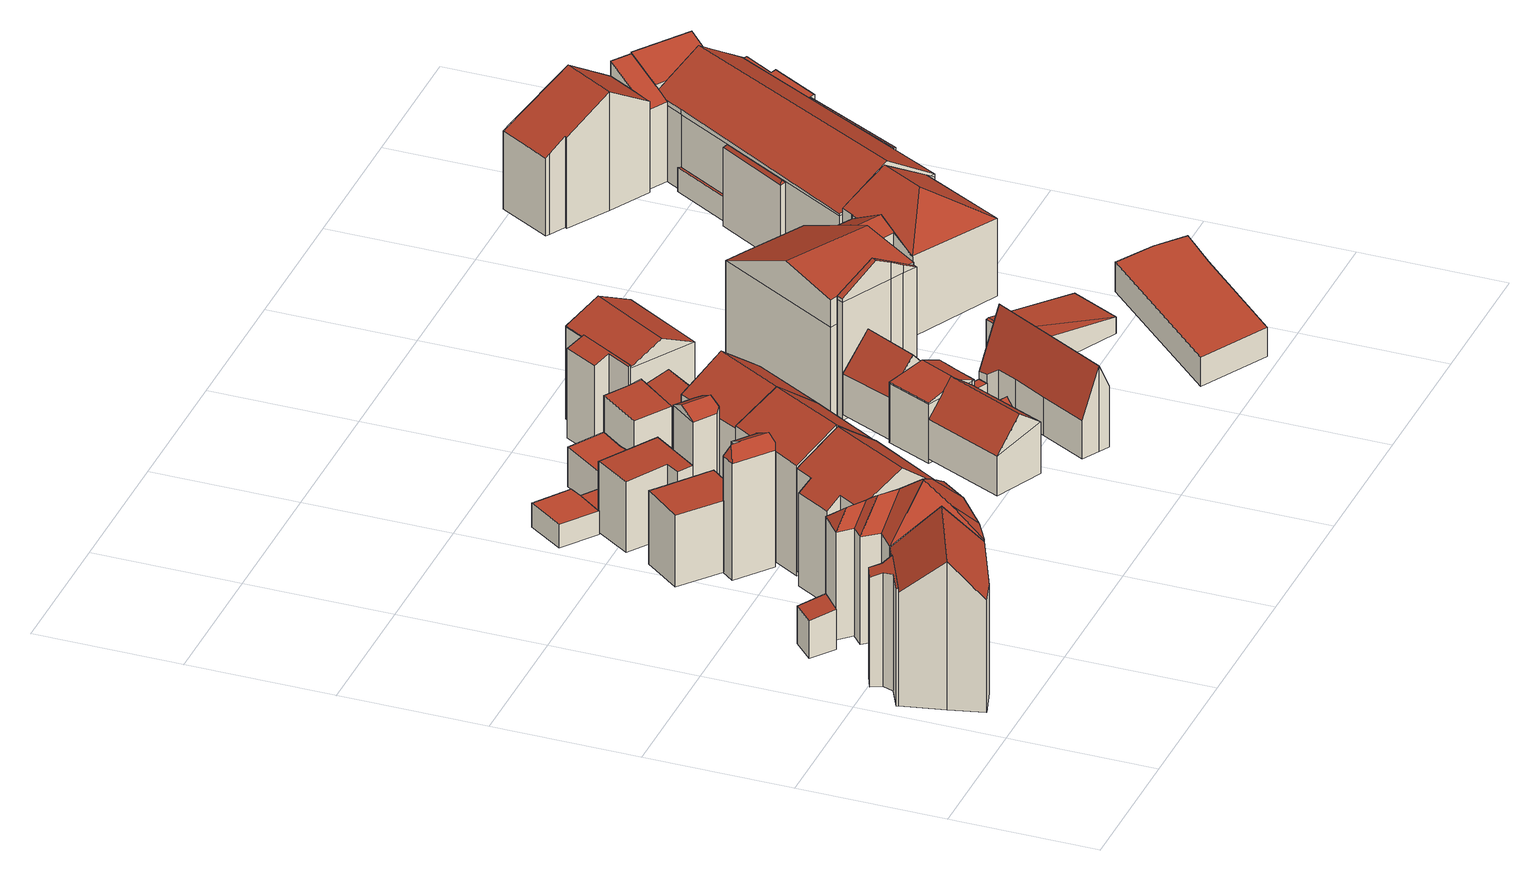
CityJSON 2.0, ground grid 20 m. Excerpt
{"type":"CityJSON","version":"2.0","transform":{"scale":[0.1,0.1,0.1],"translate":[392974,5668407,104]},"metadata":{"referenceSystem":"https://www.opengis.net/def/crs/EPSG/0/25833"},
"CityObjects":{
"building1":{"type":"Building","attributes":{"Gemeindeschluessel":14627140,"Geometrietyp2DReferenz":"3000","function":"31001_9998","roofType":"9999"},"children":["building1-1","building1-2"]},
"building1-1":{"type":"BuildingPart","attributes":{"Dachtyp_tdc":"tdcPolyFlatRoof","Dachneigung":18.89,"QualitaetDacherkennung":60,"Geometrietyp2DReferenz":"3000","roofType":"2100","measuredHeight":16.91},"parents":["building1"],"geometry":[{"type":"MultiSurface","lod":"2","boundaries":[[[0,1,2,3,4]],[[1,5,6,2]],[[5,7,8,6]],[[7,9,10,8]],[[9,11,12,10]],[[11,13,14,12]],[[13,15,16,17,14]],[[15,13,11,9,7,5,1,0]],[[3,2,6,8,10,12,14,17]],[[4,16,15,0]],[[4,3,17,16]]],"semantics":{"surfaces":[{"type":"WallSurface"},{"type":"RoofSurface"},{"type":"GroundSurface"},{"type":"ClosureSurface"}],"values":[0,0,0,0,0,0,0,1,2,0,3]}}]},
"building1-2":{"type":"BuildingPart","attributes":{"Dachtyp_tdc":"tdcGableRoof","Dachneigung":47.22,"QualitaetDacherkennung":64,"Geometrietyp2DReferenz":"3000","roofType":"3100","measuredHeight":21.3},"parents":["building1"],"geometry":[{"type":"MultiSurface","lod":"2","boundaries":[[[18,19,20,21]],[[19,22,23,20]],[[22,24,25,23]],[[24,26,27,25]],[[26,28,29,27]],[[28,4,3,29]],[[16,18,21,17]],[[28,26,24,22,19]],[[19,18,16,4,28]],[[21,20,23,25,27,29,3,17]],[[16,17,3,4]]],"semantics":{"surfaces":[{"type":"WallSurface"},{"type":"RoofSurface"},{"type":"GroundSurface"},{"type":"ClosureSurface"}],"values":[0,0,0,0,0,0,0,1,1,2,3]}}]},
"building2":{"type":"Building","attributes":{"Dachtyp_tdc":"tdcPolyFlatRoof","Gemeindeschluessel":14627140,"Dachneigung":5.29,"QualitaetDacherkennung":65,"Geometrietyp2DReferenz":"3000","function":"31001_9998","roofType":"2100","measuredHeight":5.75},"geometry":[{"type":"MultiSurface","lod":"2","boundaries":[[[30,31,32,33]],[[31,34,35,32]],[[34,36,37,35]],[[36,30,33,37]],[[36,34,31,30]],[[33,32,35,37]]],"semantics":{"surfaces":[{"type":"WallSurface"},{"type":"RoofSurface"},{"type":"GroundSurface"}],"values":[0,0,0,0,1,2]}}]},
"building3":{"type":"Building","attributes":{"Dachtyp_tdc":"tdcFreeFormRoof","Gemeindeschluessel":14627140,"Dachneigung":42.2,"QualitaetDacherkennung":13,"Geometrietyp2DReferenz":"3000","function":"31001_9998","roofType":"5000","measuredHeight":20.98},"geometry":[{"type":"MultiSurface","lod":"2","boundaries":[[[18,38,39,40]],[[38,41,42,39]],[[41,43,44,42]],[[43,45,46,44]],[[45,47,48,46]],[[47,49,50,48]],[[49,51,52,50]],[[51,53,54,52]],[[53,55,56,54]],[[55,57,58,56]],[[57,18,40,58]],[[59,57,55]],[[60,61,62,59,55,53]],[[60,53,51]],[[63,64,65,61,60,51,49]],[[66,67,63,49,47]],[[66,47,45]],[[67,66,45,43]],[[64,63,67,43,41]],[[65,64,41,38]],[[62,61,65,38,18]],[[59,62,18,57]],[[40,39,42,44,46,48,50,52,54,56,58]]],"semantics":{"surfaces":[{"type":"WallSurface"},{"type":"RoofSurface"},{"type":"GroundSurface"}],"values":[0,0,0,0,0,0,0,0,0,0,0,1,1,1,1,1,1,1,1,1,1,1,2]}}]},
"building4":{"type":"Building","attributes":{"Dachtyp_tdc":"tdcFreeFormRoof","Gemeindeschluessel":14627140,"Dachneigung":36.66,"QualitaetDacherkennung":61,"Geometrietyp2DReferenz":"3000","function":"31001_9998","roofType":"5000","measuredHeight":19.16},"geometry":[{"type":"MultiSurface","lod":"2","boundaries":[[[68,69,70,71]],[[69,72,73,70]],[[72,74,75,73]],[[74,76,77,75]],[[76,78,79,77]],[[78,80,81,79]],[[80,82,83,81]],[[82,84,85,83]],[[84,68,71,85]],[[86,76,74,72,69,68,84,87]],[[82,80,78,86,87]],[[84,82,87]],[[78,76,86]],[[71,70,73,75,77,79,81,83,85]]],"semantics":{"surfaces":[{"type":"WallSurface"},{"type":"RoofSurface"},{"type":"GroundSurface"}],"values":[0,0,0,0,0,0,0,0,0,1,1,0,0,2]}}]},
"building5":{"type":"Building","attributes":{"Gemeindeschluessel":14627140,"Geometrietyp2DReferenz":"3000","function":"31001_9998","roofType":"9999"},"children":["building5-1","building5-2","building5-3"]},
"building5-1":{"type":"BuildingPart","attributes":{"Dachtyp_tdc":"tdcPolyFlatRoof","Dachneigung":2.79,"QualitaetDacherkennung":60,"Geometrietyp2DReferenz":"3000","roofType":"2100","measuredHeight":10.55},"parents":["building5"],"geometry":[{"type":"MultiSurface","lod":"2","boundaries":[[[88,89,90,91]],[[89,92,93,90]],[[92,94,95,93]],[[96,97,98,99]],[[97,88,91,98]],[[97,96,100,94,92,89,88]],[[91,90,93,95,101,99,98]],[[100,101,95,94]],[[99,101,100,96]]],"semantics":{"surfaces":[{"type":"WallSurface"},{"type":"RoofSurface"},{"type":"GroundSurface"},{"type":"ClosureSurface"}],"values":[0,0,0,0,0,1,2,3,3]}}]},
"building5-2":{"type":"BuildingPart","attributes":{"Dachtyp_tdc":"tdcFreeFormRoof","Dachneigung":29.05,"QualitaetDacherkennung":40,"Geometrietyp2DReferenz":"3000","roofType":"5000","measuredHeight":18.01},"parents":["building5"],"geometry":[{"type":"MultiSurface","lod":"2","boundaries":[[[102,103,96,99,104]],[[105,106,107,95,94]],[[106,108,109,110,107]],[[111,112,113,114,115]],[[112,102,104,113]],[[102,116,103]],[[117,118,119,120,116,102,112]],[[108,106,105,119,118]],[[121,120,119,105]],[[103,116,120,121]],[[108,118,117,111]],[[111,117,112]],[[104,99,101,95,107,110,114,113]],[[100,96,103,121]],[[100,101,99,96]],[[94,100,121,105]],[[94,95,101,100]],[[115,109,108,111]],[[115,114,110,109]]],"semantics":{"surfaces":[{"type":"WallSurface"},{"type":"RoofSurface"},{"type":"GroundSurface"},{"type":"ClosureSurface"}],"values":[0,0,0,0,0,1,1,1,0,0,0,0,2,0,3,0,3,0,3]}}]},
"building5-3":{"type":"BuildingPart","attributes":{"Dachtyp_tdc":"tdcGableRoof","Dachneigung":34.21,"QualitaetDacherkennung":57,"Geometrietyp2DReferenz":"3000","roofType":"3100","measuredHeight":19.75},"parents":["building5"],"geometry":[{"type":"MultiSurface","lod":"2","boundaries":[[[109,122,107,110]],[[122,123,124,107]],[[123,125,126,124]],[[125,127,128,126]],[[127,129,130,128]],[[129,131,132,130]],[[131,133,134,132]],[[133,135,136,134]],[[135,115,114,136]],[[131,129,127,125]],[[125,123,122,109,115,135,133,131]],[[114,110,107,124,126,128,130,132,134,136]],[[110,114,115,109]]],"semantics":{"surfaces":[{"type":"WallSurface"},{"type":"RoofSurface"},{"type":"GroundSurface"},{"type":"ClosureSurface"}],"values":[0,0,0,0,0,0,0,0,0,1,1,2,3]}}]},
"building6":{"type":"Building","attributes":{"Dachtyp_tdc":"tdcPolyFlatRoof","Gemeindeschluessel":14627140,"Dachneigung":0,"QualitaetDacherkennung":82,"Geometrietyp2DReferenz":"3000","function":"31001_9998","roofType":"1000","measuredHeight":3.37},"geometry":[{"type":"MultiSurface","lod":"2","boundaries":[[[137,138,139,140]],[[138,141,142,139]],[[141,143,144,142]],[[143,145,146,144]],[[145,147,148,146]],[[147,137,140,148]],[[147,145,143,141,138,137]],[[140,139,142,144,146,148]]],"semantics":{"surfaces":[{"type":"WallSurface"},{"type":"RoofSurface"},{"type":"GroundSurface"}],"values":[0,0,0,0,0,0,1,2]}}]},
"building7":{"type":"Building","attributes":{"Dachtyp_tdc":"tdcPolyFlatRoof","Gemeindeschluessel":14627140,"Dachneigung":0,"QualitaetDacherkennung":65,"Geometrietyp2DReferenz":"3000","function":"31001_9998","roofType":"1000","measuredHeight":3.13},"geometry":[{"type":"MultiSurface","lod":"2","boundaries":[[[147,145,149,150]],[[145,151,152,149]],[[151,153,154,152]],[[153,155,156,154]],[[155,147,150,156]],[[155,153,151,145,147]],[[150,149,152,154,156]]],"semantics":{"surfaces":[{"type":"WallSurface"},{"type":"RoofSurface"},{"type":"GroundSurface"}],"values":[0,0,0,0,0,1,2]}}]},
"building8":{"type":"Building","attributes":{"Gemeindeschluessel":14627140,"Geometrietyp2DReferenz":"3000","function":"31001_9998","roofType":"9999"},"children":["building8-1","building8-2","building8-3"]},
"building8-1":{"type":"BuildingPart","attributes":{"Dachtyp_tdc":"tdcFreeFormRoof","Dachneigung":28.05,"QualitaetDacherkennung":51,"Geometrietyp2DReferenz":"3000","roofType":"5000","measuredHeight":18.1},"parents":["building8"],"geometry":[{"type":"MultiSurface","lod":"2","boundaries":[[[157,158,159]],[[160,161,162]],[[163,164,165,166,167,168]],[[160,169,164,163,170]],[[169,158,171,165,164]],[[157,172,167,166,173]],[[172,161,174,168,167]],[[159,158,169,160,162]],[[172,157,159,162,161]],[[157,173,171,158]],[[173,166,165,171]],[[170,174,161,160]],[[170,163,168,174]]],"semantics":{"surfaces":[{"type":"WallSurface"},{"type":"GroundSurface"},{"type":"RoofSurface"},{"type":"ClosureSurface"}],"values":[0,0,1,0,0,0,0,2,2,0,3,0,3]}}]},
"building8-2":{"type":"BuildingPart","attributes":{"Dachtyp_tdc":"tdcGableRoof","Dachneigung":36.75,"QualitaetDacherkennung":58,"Geometrietyp2DReferenz":"3000","roofType":"3100","measuredHeight":19.86},"parents":["building8"],"geometry":[{"type":"MultiSurface","lod":"2","boundaries":[[[175,176,124,128]],[[176,173,166,124]],[[171,177,178,165]],[[177,179,180,178]],[[179,181,182,180]],[[181,183,184,182]],[[183,185,186,184]],[[185,175,128,186]],[[185,187,188,125,127]],[[173,176,125,188,189,179,177,171]],[[179,189,181]],[[181,189,188,187,183]],[[175,127,125,176]],[[185,127,175]],[[183,187,185]],[[128,124,166,165,178,180,182,184,186]],[[165,166,173,171]]],"semantics":{"surfaces":[{"type":"WallSurface"},{"type":"RoofSurface"},{"type":"GroundSurface"},{"type":"ClosureSurface"}],"values":[0,0,0,0,0,0,0,0,1,1,0,0,0,0,0,2,3]}}]},
"building8-3":{"type":"BuildingPart","attributes":{"Dachtyp_tdc":"tdcPolyFlatRoof","Dachneigung":2.92,"QualitaetDacherkennung":51,"Geometrietyp2DReferenz":"3000","roofType":"2100","measuredHeight":10.65},"parents":["building8"],"geometry":[{"type":"MultiSurface","lod":"2","boundaries":[[[190,170,163,156]],[[174,191,192,168]],[[191,193,194,192]],[[193,195,196,194]],[[195,197,198,196]],[[197,199,150,198]],[[199,190,156,150]],[[199,197,195,193,191,174,170,190]],[[156,163,168,192,194,196,198,150]],[[174,168,163,170]]],"semantics":{"surfaces":[{"type":"WallSurface"},{"type":"RoofSurface"},{"type":"GroundSurface"},{"type":"ClosureSurface"}],"values":[0,0,0,0,0,0,0,1,2,3]}}]},
"building9":{"type":"Building","attributes":{"Dachtyp_tdc":"tdcPolyFlatRoof","Gemeindeschluessel":14627140,"Dachneigung":4.18,"QualitaetDacherkennung":36,"Geometrietyp2DReferenz":"3000","function":"31001_9998","roofType":"2100","measuredHeight":2.75},"geometry":[{"type":"MultiSurface","lod":"2","boundaries":[[[200,201,202,203]],[[201,204,205,202]],[[204,206,207,205]],[[206,208,209,207]],[[208,210,211,209]],[[210,212,213,211]],[[212,200,203,213]],[[212,210,208,206,204,201,200]],[[203,202,205,207,209,211,213]]],"semantics":{"surfaces":[{"type":"WallSurface"},{"type":"RoofSurface"},{"type":"GroundSurface"}],"values":[0,0,0,0,0,0,0,1,2]}}]},
"building10":{"type":"Building","attributes":{"Gemeindeschluessel":14627140,"Dachtyp_tdc":"tdcPolyFlatRoof","Dachneigung":0,"QualitaetDacherkennung":35,"Geometrietyp2DReferenz":"3000","function":"31001_9998","roofType":"1000","measuredHeight":5.71},"geometry":[{"type":"MultiSurface","lod":"2","boundaries":[[[214,215,216,217]],[[215,218,219,216]],[[218,220,221,219]],[[220,222,223,221]],[[222,224,225,223]],[[224,214,217,225]],[[224,222,220,218,215,214]],[[217,216,219,221,223,225]]],"semantics":{"surfaces":[{"type":"WallSurface"},{"type":"RoofSurface"},{"type":"GroundSurface"}],"values":[0,0,0,0,0,0,1,2]}}]},
"building11":{"type":"Building","attributes":{"Gemeindeschluessel":14627140,"Geometrietyp2DReferenz":"3000","function":"31001_9998","roofType":"9999"},"children":["building11-1","building11-2"]},
"building11-1":{"type":"BuildingPart","attributes":{"Dachtyp_tdc":"tdcGableRoof","Dachneigung":47.5,"QualitaetDacherkennung":34,"Geometrietyp2DReferenz":"3000","roofType":"3100","measuredHeight":10.73},"parents":["building11"],"geometry":[{"type":"MultiSurface","lod":"2","boundaries":[[[226,227,228,229]],[[227,230,184,228]],[[230,231,182,184]],[[231,232,233,182]],[[234,235,236,237,238]],[[227,237,236,239]],[[230,239,236,235,231]],[[227,239,230]],[[226,238,237,227]],[[231,235,234,232]],[[233,229,228,184,182]],[[229,233,232,226]],[[232,234,238,226]]],"semantics":{"surfaces":[{"type":"WallSurface"},{"type":"RoofSurface"},{"type":"GroundSurface"},{"type":"ClosureSurface"}],"values":[0,0,0,0,1,1,0,0,0,0,2,3,3]}}]},
"building11-2":{"type":"BuildingPart","attributes":{"Dachtyp_tdc":"tdcPolyFlatRoof","Dachneigung":4.6,"QualitaetDacherkennung":69,"Geometrietyp2DReferenz":"3000","roofType":"2100","measuredHeight":10.92},"parents":["building11"],"geometry":[{"type":"MultiSurface","lod":"2","boundaries":[[[240,241,242,243]],[[241,244,238,226,229,242]],[[245,246,247,233,232,234]],[[246,240,243,247]],[[246,245,244,241,240]],[[243,242,229,233,247]],[[245,234,238,244]],[[232,233,229,226]],[[232,226,238,234]]],"semantics":{"surfaces":[{"type":"WallSurface"},{"type":"RoofSurface"},{"type":"GroundSurface"},{"type":"ClosureSurface"}],"values":[0,0,0,0,1,2,0,3,3]}}]},
"building12":{"type":"Building","attributes":{"Dachtyp_tdc":"tdcFreeFormRoof","Gemeindeschluessel":14627140,"Dachneigung":48.19,"QualitaetDacherkennung":58,"Geometrietyp2DReferenz":"3000","function":"31001_9998","roofType":"5000","measuredHeight":10.19},"geometry":[{"type":"MultiSurface","lod":"2","boundaries":[[[248,249,250,251]],[[249,252,253,250]],[[252,254,255,253]],[[254,256,257,255]],[[256,248,251,257]],[[258,259,254,252]],[[248,256,259,258,249]],[[256,254,259]],[[252,249,258]],[[251,250,253,255,257]]],"semantics":{"surfaces":[{"type":"WallSurface"},{"type":"RoofSurface"},{"type":"GroundSurface"}],"values":[0,0,0,0,0,1,1,0,0,2]}}]},
"building13":{"type":"Building","attributes":{"Gemeindeschluessel":14627140,"Geometrietyp2DReferenz":"3000","function":"31001_9998","roofType":"9999"},"children":["building13-1","building13-2"]},
"building13-1":{"type":"BuildingPart","attributes":{"Dachtyp_tdc":"tdcPolyFlatRoof","Dachneigung":18.9,"QualitaetDacherkennung":33,"Geometrietyp2DReferenz":"3000","roofType":"2100","measuredHeight":13.79},"parents":["building13"],"geometry":[{"type":"MultiSurface","lod":"2","boundaries":[[[260,261,262,263,264,265]],[[261,266,267,262]],[[266,268,269,267]],[[268,270,271,269]],[[270,272,273,274,275,271]],[[272,270,268,266,261,260]],[[263,262,267,269,271,275]],[[265,273,272,260]],[[264,263,275,274]],[[264,274,273,265]]],"semantics":{"surfaces":[{"type":"WallSurface"},{"type":"RoofSurface"},{"type":"GroundSurface"},{"type":"ClosureSurface"}],"values":[0,0,0,0,0,1,2,0,3,3]}}]},
"building13-2":{"type":"BuildingPart","attributes":{"Dachtyp_tdc":"tdcGableRoof","Dachneigung":25.99,"QualitaetDacherkennung":76,"Geometrietyp2DReferenz":"3000","roofType":"3100","measuredHeight":15.78},"parents":["building13"],"geometry":[{"type":"MultiSurface","lod":"2","boundaries":[[[276,264,263,277]],[[274,278,279,275]],[[278,280,281,279]],[[280,276,277,281]],[[280,282,283,276]],[[273,265,283,282,284]],[[278,284,282,280]],[[274,273,284,278]],[[276,283,265,264]],[[277,263,275,279,281]],[[275,263,264,274]],[[264,265,273,274]]],"semantics":{"surfaces":[{"type":"WallSurface"},{"type":"RoofSurface"},{"type":"GroundSurface"},{"type":"ClosureSurface"}],"values":[0,0,0,0,1,1,0,0,0,2,3,3]}}]},
"building14":{"type":"Building","attributes":{"Gemeindeschluessel":14627140,"Geometrietyp2DReferenz":"3000","function":"31001_9998","roofType":"9999"},"children":["building14-1","building14-2","building14-3"]},
"building14-1":{"type":"BuildingPart","attributes":{"Dachtyp_tdc":"tdcFreeFormRoof","Dachneigung":45.55,"QualitaetDacherkennung":8,"Geometrietyp2DReferenz":"3000","roofType":"5000","measuredHeight":2.55},"parents":["building14"],"geometry":[{"type":"MultiSurface","lod":"2","boundaries":[[[285,286,287,288]],[[286,289,290,287]],[[289,291,292,290]],[[291,293,294,292]],[[293,295,296,294]],[[297,285,288,298]],[[299,300,301,302,303,286,304]],[[285,297,299,304]],[[289,303,302,291]],[[286,303,289]],[[291,302,301,293]],[[293,301,300,295]],[[285,304,286]],[[288,287,290,292,294,296,298]],[[298,296,295,297]],[[295,300,299,297]]],"semantics":{"surfaces":[{"type":"WallSurface"},{"type":"RoofSurface"},{"type":"GroundSurface"},{"type":"ClosureSurface"}],"values":[0,0,0,0,0,0,1,1,0,0,0,0,0,2,3,3]}}]},
"building14-2":{"type":"BuildingPart","attributes":{"Dachtyp_tdc":"tdcPolyFlatRoof","Dachneigung":0,"QualitaetDacherkennung":10,"Geometrietyp2DReferenz":"3000","roofType":"1000","measuredHeight":3.11},"parents":["building14"],"geometry":[{"type":"MultiSurface","lod":"2","boundaries":[[[305,306,307,308]],[[309,310,311,312]],[[310,313,314,311]],[[313,305,308,314]],[[313,310,309,306,305]],[[308,307,312,311,314]],[[312,307,306,309]]],"semantics":{"surfaces":[{"type":"WallSurface"},{"type":"RoofSurface"},{"type":"GroundSurface"},{"type":"ClosureSurface"}],"values":[0,0,0,0,1,2,3]}}]},
"building14-3":{"type":"BuildingPart","attributes":{"Dachtyp_tdc":"tdcGableRoof","Dachneigung":11.19,"QualitaetDacherkennung":27,"Geometrietyp2DReferenz":"3000","roofType":"3100","measuredHeight":9.7},"parents":["building14"],"geometry":[{"type":"MultiSurface","lod":"2","boundaries":[[[315,316,317,318]],[[316,319,309,312,317]],[[320,321,297,298,307,306]],[[322,323,324,296,295,300]],[[323,325,326,324]],[[325,315,318,326]],[[327,328,329,330]],[[331,320,319,332,329,328,333,334]],[[321,331,334,322]],[[322,334,333,323]],[[323,333,328,327,325]],[[316,332,319]],[[315,330,329,332,316]],[[320,331,321]],[[325,327,330,315]],[[318,317,312,307,298,296,324,326]],[[306,309,319,320]],[[306,307,312,309]],[[300,299,297,321,322]],[[295,296,298,297]],[[295,297,299,300]]],"semantics":{"surfaces":[{"type":"WallSurface"},{"type":"RoofSurface"},{"type":"GroundSurface"},{"type":"ClosureSurface"}],"values":[0,0,0,0,0,0,1,1,0,0,0,0,0,0,0,2,0,3,0,3,3]}}]},
"building15":{"type":"Building","attributes":{"Dachtyp_tdc":"tdcFreeFormRoof","Gemeindeschluessel":14627140,"Dachneigung":49.34,"QualitaetDacherkennung":58,"Geometrietyp2DReferenz":"3000","function":"31001_9998","roofType":"5000","measuredHeight":10.57},"geometry":[{"type":"MultiSurface","lod":"2","boundaries":[[[335,336,337,338]],[[336,339,340,337]],[[339,341,342,340]],[[341,343,344,342]],[[343,335,338,344]],[[335,343,345,346,336]],[[346,345,341,339]],[[339,336,346]],[[343,341,345]],[[338,337,340,342,344]]],"semantics":{"surfaces":[{"type":"WallSurface"},{"type":"RoofSurface"},{"type":"GroundSurface"}],"values":[0,0,0,0,0,1,1,0,0,2]}}]},
"building16":{"type":"Building","attributes":{"Dachtyp_tdc":"tdcGableRoof","Gemeindeschluessel":14627140,"Dachneigung":68.23,"QualitaetDacherkennung":11,"Geometrietyp2DReferenz":"3000","function":"31001_9998","roofType":"3100","measuredHeight":12.28},"geometry":[{"type":"MultiSurface","lod":"2","boundaries":[[[347,348,349,350]],[[348,351,352,349]],[[351,353,354,352]],[[353,355,356,354]],[[355,357,358,356]],[[357,359,360,358]],[[359,361,362,360]],[[361,363,364,362]],[[363,365,366,364]],[[365,367,368,366]],[[367,369,370,368]],[[369,371,372,370]],[[371,347,350,372]],[[367,365,363,361,359,357,355,353]],[[353,351,348,347,371,369,367]],[[350,349,352,354,356,358,360,362,364,366,368,370,372]]],"semantics":{"surfaces":[{"type":"WallSurface"},{"type":"RoofSurface"},{"type":"GroundSurface"}],"values":[0,0,0,0,0,0,0,0,0,0,0,0,0,1,1,2]}}]},
"building17":{"type":"Building","attributes":{"Dachtyp_tdc":"tdcHipAndGableRoof","Gemeindeschluessel":14627140,"Dachneigung":10.23,"QualitaetDacherkennung":16,"Geometrietyp2DReferenz":"3000","function":"31001_9998","roofType":"5000","measuredHeight":4.94},"geometry":[{"type":"MultiSurface","lod":"2","boundaries":[[[373,374,375,376]],[[374,377,378,375]],[[377,379,380,378]],[[379,373,376,380]],[[377,374,381]],[[373,379,382]],[[374,373,382,381]],[[379,377,381,382]],[[376,375,378,380]]],"semantics":{"surfaces":[{"type":"WallSurface"},{"type":"RoofSurface"},{"type":"GroundSurface"}],"values":[0,0,0,0,1,0,1,1,2]}}]},
"building18":{"type":"Building","attributes":{"name":"Neuapostolische Kirche","Dachtyp_tdc":"tdcPolyFlatRoof","Gemeindeschluessel":14627140,"Dachneigung":0,"QualitaetDacherkennung":100,"Geometrietyp2DReferenz":"3000","function":"31001_3041","roofType":"1000","measuredHeight":4.25},"geometry":[{"type":"MultiSurface","lod":"2","boundaries":[[[383,384,385,386]],[[384,387,388,385]],[[387,389,390,388]],[[389,391,392,390]],[[391,393,394,392]],[[393,383,386,394]],[[393,391,389,387,384,383]],[[386,385,388,390,392,394]]],"semantics":{"surfaces":[{"type":"WallSurface"},{"type":"RoofSurface"},{"type":"GroundSurface"}],"values":[0,0,0,0,0,0,1,2]}}]},
"building19":{"type":"Building","attributes":{"name":"Amtsgericht","Gemeindeschluessel":14627140,"Geometrietyp2DReferenz":"3000","function":"31001_3015","roofType":"9999"},"children":["building19-1","building19-2","building19-3","building19-4","building19-5","building19-6","building19-7","building19-8","building19-9","building19-10","building19-11","building19-12"]},
"building19-1":{"type":"BuildingPart","attributes":{"Dachtyp_tdc":"tdcGableRoof","Dachneigung":31.25,"QualitaetDacherkennung":54,"Geometrietyp2DReferenz":"3000","roofType":"3100","measuredHeight":14.74},"parents":["building19"],"geometry":[{"type":"MultiSurface","lod":"2","boundaries":[[[395,396,397,398]],[[399,400,401,402]],[[400,403,404,401]],[[395,398,405]],[[406,407,403,400,399,408,409]],[[409,410,396,395,411,412,406]],[[397,413,402,401,404,414,415,398]],[[416,410,409]],[[413,397,396,410,416]],[[408,416,409]],[[413,416,408,399,402]],[[414,404,403,407,417]],[[417,407,406]],[[414,417,412,411,418,415]],[[412,417,406]],[[405,418,411,395]],[[398,415,418,405]]],"semantics":{"surfaces":[{"type":"WallSurface"},{"type":"RoofSurface"},{"type":"GroundSurface"},{"type":"ClosureSurface"}],"values":[0,0,0,0,1,1,2,0,3,0,3,3,3,3,3,0,3]}}]},
"building19-2":{"type":"BuildingPart","attributes":{"Dachtyp_tdc":"tdcGableRoof","Dachneigung":30.01,"QualitaetDacherkennung":42,"Geometrietyp2DReferenz":"3000","roofType":"3100","measuredHeight":20.73},"parents":["building19"],"geometry":[{"type":"MultiSurface","lod":"2","boundaries":[[[419,420,421,422,423]],[[420,424,425,421]],[[424,426,427,425]],[[426,428,429,427]],[[428,430,431,432,429]],[[433,434,435,436]],[[419,437,435,434,438,439,420]],[[424,439,438,426]],[[420,439,424]],[[426,438,434,433,428]],[[428,433,436,440,430]],[[432,422,421,425,427,429]],[[423,422,432,431]],[[423,431,430,419]],[[440,436,435,437]],[[430,440,437,419]]],"semantics":{"surfaces":[{"type":"WallSurface"},{"type":"RoofSurface"},{"type":"GroundSurface"},{"type":"ClosureSurface"}],"values":[0,0,0,0,0,1,1,0,0,0,0,2,3,3,0,3]}}]},
"building19-3":{"type":"BuildingPart","attributes":{"Dachtyp_tdc":"tdcHipAndGableRoof","Dachneigung":28.55,"QualitaetDacherkennung":69,"Geometrietyp2DReferenz":"3000","roofType":"5000","measuredHeight":15.54},"parents":["building19"],"geometry":[{"type":"MultiSurface","lod":"2","boundaries":[[[441,442,443,444]],[[442,445,446,443]],[[445,447,399,402,446]],[[448,449,450,397,396]],[[449,451,452,453,454,450]],[[447,445,455]],[[445,442,441,456,457,455]],[[457,458,451,449,448,410,416,408,447,455]],[[454,459,444,443,446,402,413,397,450]],[[458,452,451]],[[459,454,453,460]],[[460,453,452,458,457]],[[459,460,456,441,444]],[[456,460,457]],[[408,399,447]],[[396,410,448]],[[397,413,416,410,396]],[[413,402,399,408,416]]],"semantics":{"surfaces":[{"type":"WallSurface"},{"type":"RoofSurface"},{"type":"GroundSurface"},{"type":"ClosureSurface"}],"values":[0,0,0,0,0,1,1,1,2,0,3,3,3,3,0,0,3,3]}}]},
"building19-4":{"type":"BuildingPart","attributes":{"Dachtyp_tdc":"tdcGableRoof","Dachneigung":31.2,"QualitaetDacherkennung":48,"Geometrietyp2DReferenz":"3000","roofType":"3100","measuredHeight":17.16},"parents":["building19"],"geometry":[{"type":"MultiSurface","lod":"2","boundaries":[[[461,462,463,464]],[[462,465,466,463]],[[465,467,468,466]],[[467,469,470,468]],[[469,471,472,470]],[[471,473,474,472]],[[473,475,476,474]],[[475,477,478,476]],[[477,479,480,478]],[[481,461,464,482,483]],[[477,475,473,471,469,467,465,462]],[[462,461,481,484,479,477]],[[464,463,466,468,470,472,474,476,478,480,482]],[[481,483,484]],[[483,482,480,479,484]]],"semantics":{"surfaces":[{"type":"WallSurface"},{"type":"RoofSurface"},{"type":"GroundSurface"},{"type":"ClosureSurface"}],"values":[0,0,0,0,0,0,0,0,0,0,1,1,2,0,3]}}]},
"building19-5":{"type":"BuildingPart","attributes":{"Dachtyp_tdc":"tdcPolyFlatRoof","Dachneigung":28.98,"QualitaetDacherkennung":39,"Geometrietyp2DReferenz":"3000","roofType":"2100","measuredHeight":15.36},"parents":["building19"],"geometry":[{"type":"MultiSurface","lod":"2","boundaries":[[[485,486,487,488,489]],[[486,490,491,492,487]],[[493,494,490,486,485]],[[488,487,492,495]],[[496,494,493,497]],[[498,495,492,491]],[[498,491,490,494,496]],[[489,497,493,485]],[[488,495,498,496,497,489]]],"semantics":{"surfaces":[{"type":"WallSurface"},{"type":"RoofSurface"},{"type":"GroundSurface"},{"type":"ClosureSurface"}],"values":[0,0,1,2,0,3,3,0,3]}}]},
"building19-6":{"type":"BuildingPart","attributes":{"Dachtyp_tdc":"tdcFreeFormRoof","Dachneigung":52.15,"QualitaetDacherkennung":27,"Geometrietyp2DReferenz":"3000","roofType":"5000","measuredHeight":11.86},"parents":["building19"],"geometry":[{"type":"MultiSurface","lod":"2","boundaries":[[[499,500,501,502]],[[500,503,504,501]],[[503,505,506,507,504]],[[499,502,508]],[[509,505,503]],[[510,509,503,500]],[[510,500,499]],[[509,510,499,505]],[[501,504,507,502]],[[508,506,505,499]],[[508,502,507,506]]],"semantics":{"surfaces":[{"type":"WallSurface"},{"type":"RoofSurface"},{"type":"GroundSurface"},{"type":"ClosureSurface"}],"values":[0,0,0,0,1,1,1,1,2,0,3]}}]},
"building19-7":{"type":"BuildingPart","attributes":{"Dachtyp_tdc":"tdcPolyFlatRoof","Dachneigung":28.67,"QualitaetDacherkennung":72,"Geometrietyp2DReferenz":"3000","roofType":"2100","measuredHeight":15.33},"parents":["building19"],"geometry":[{"type":"MultiSurface","lod":"2","boundaries":[[[511,489,488,480,479]],[[512,483,482,513,514]],[[483,512,515,497,489,511,484]],[[480,488,495,513,482]],[[515,496,497]],[[497,496,498,495,488,489]],[[514,513,495,498]],[[512,514,498,496,515]],[[479,484,511]],[[480,482,483,484,479]]],"semantics":{"surfaces":[{"type":"WallSurface"},{"type":"RoofSurface"},{"type":"GroundSurface"},{"type":"ClosureSurface"}],"values":[0,0,1,2,0,3,3,3,0,3]}}]},
"building19-8":{"type":"BuildingPart","attributes":{"Dachtyp_tdc":"tdcGableRoof","Dachneigung":25.09,"QualitaetDacherkennung":13,"Geometrietyp2DReferenz":"3000","roofType":"3100","measuredHeight":18.9},"parents":["building19"],"geometry":[{"type":"MultiSurface","lod":"2","boundaries":[[[516,423,422,404,403]],[[431,517,518,432]],[[517,519,520,518]],[[519,521,522,520]],[[521,523,522]],[[521,519,524,525,526,527]],[[528,440,437,529,525,524]],[[516,526,525,529,419,423]],[[431,430,440,528,517]],[[517,528,524,519]],[[521,527,530]],[[415,414,404,422,432,518,520,522]],[[412,411,530]],[[403,407,516]],[[404,414,417,407,403]],[[414,415,418,411,412,417]],[[432,422,423,431]],[[530,411,418,523,521]],[[522,523,418,415]],[[437,419,529]],[[423,419,430,431]],[[440,430,419,437]],[[516,407,406,412,530,527,526]],[[407,417,406]],[[417,412,406]]],"semantics":{"surfaces":[{"type":"WallSurface"},{"type":"RoofSurface"},{"type":"GroundSurface"},{"type":"ClosureSurface"}],"values":[0,0,0,0,0,1,1,0,0,0,0,2,0,0,3,3,3,0,3,0,3,3,0,3,3]}}]},
"building19-9":{"type":"BuildingPart","attributes":{"Dachtyp_tdc":"tdcGableRoof","Dachneigung":32.81,"QualitaetDacherkennung":54,"Geometrietyp2DReferenz":"3000","roofType":"3100","measuredHeight":15.9},"parents":["building19"],"geometry":[{"type":"MultiSurface","lod":"2","boundaries":[[[531,514,513,532,533]],[[491,534,535,492]],[[536,537,441,444,538]],[[453,539,540,541,454]],[[542,543,544,452,458,545,546,494,496,515]],[[547,548,549,550,546,545,537]],[[491,490,550,549,551,534]],[[536,547,537]],[[453,452,544,539]],[[539,544,543,531]],[[531,543,542,512,514]],[[532,513,495,492,535,538,444,459,454,541]],[[495,513,514,498]],[[492,495,498,491]],[[538,535,534,536]],[[456,441,537]],[[454,459,460,453]],[[459,444,441,456,460]],[[533,540,539,531]],[[533,532,541,540]],[[546,550,490,494]],[[498,496,494,490,491]],[[548,551,549]],[[534,551,548,547,536]],[[512,542,515]],[[514,512,515,496,498]],[[545,458,457,456,537]],[[457,458,452,453,460]],[[457,460,456]]],"semantics":{"surfaces":[{"type":"WallSurface"},{"type":"RoofSurface"},{"type":"GroundSurface"},{"type":"ClosureSurface"}],"values":[0,0,0,0,1,1,0,0,0,0,0,2,3,3,3,0,3,3,0,3,0,3,0,3,0,3,0,3,3]}}]},
"building19-10":{"type":"BuildingPart","attributes":{"Dachtyp_tdc":"tdcPolyFlatRoof","Dachneigung":0,"QualitaetDacherkennung":0,"Geometrietyp2DReferenz":"3000","roofType":"9999","measuredHeight":3.38},"parents":["building19"],"geometry":[{"type":"MultiSurface","lod":"2","boundaries":[[[405,552,553,523,418]],[[523,553,554,522]],[[553,552,555,554]],[[552,405,398,555]],[[522,554,555,398,415]],[[415,398,405,418]],[[522,415,418,523]]],"semantics":{"surfaces":[{"type":"RoofSurface"},{"type":"WallSurface"},{"type":"GroundSurface"},{"type":"ClosureSurface"}],"values":[0,1,1,1,2,3,3]}}]},
"building19-11":{"type":"BuildingPart","attributes":{"Dachtyp_tdc":"tdcPolyFlatRoof","Dachneigung":0,"QualitaetDacherkennung":0,"Geometrietyp2DReferenz":"3000","roofType":"9999","measuredHeight":3.41},"parents":["building19"],"geometry":[{"type":"MultiSurface","lod":"2","boundaries":[[[556,540,533,557,506,508]],[[506,557,558,507]],[[557,533,532,558]],[[540,556,559,541]],[[556,508,502,559]],[[507,558,532,541,559,502]],[[507,502,508,506]],[[541,532,533,540]]],"semantics":{"surfaces":[{"type":"RoofSurface"},{"type":"WallSurface"},{"type":"GroundSurface"},{"type":"ClosureSurface"}],"values":[0,1,1,1,1,2,3,3]}}]},
"building19-12":{"type":"BuildingPart","attributes":{"Dachtyp_tdc":"tdcPolyFlatRoof","Dachneigung":0,"QualitaetDacherkennung":21,"Geometrietyp2DReferenz":"3000","roofType":"1000","measuredHeight":11.31},"parents":["building19"],"geometry":[{"type":"MultiSurface","lod":"2","boundaries":[[[560,561,562,563]],[[561,564,565,562]],[[564,566,567,565]],[[566,568,547,536,538,567]],[[551,569,570,535,534]],[[569,571,572,570]],[[571,560,563,572]],[[571,569,551,548,568,566,564,561,560]],[[563,562,565,567,538,535,570,572]],[[548,547,568]],[[534,535,538,536]],[[534,536,547,548,551]]],"semantics":{"surfaces":[{"type":"WallSurface"},{"type":"RoofSurface"},{"type":"GroundSurface"},{"type":"ClosureSurface"}],"values":[0,0,0,0,0,0,0,1,2,0,3,3]}}]}
},
"vertices":[
[10,145,181],[9,147,181],[9,147,12],[10,145,12],[10,145,175],[40,163,180],[40,163,12],[45,178,176],[45,178,12],[38,193,170],[38,193,12],[59,202,170],[59,202,12],[66,187,176],[66,187,12],[82,180,180],[82,180,173],[82,180,12],
[109,194,172],[141,138,225],[141,138,12],[109,194,12],[167,92,169],[167,92,12],[76,51,168],[76,51,12],[34,38,174],[34,38,12],[23,86,225],[23,86,12],
[114,317,57],[147,292,61],[147,292,3],[114,317,3],[118,267,61],[118,267,3],[87,291,57],[87,291,3],
[135,215,172],[135,215,17],[109,194,17],[118,236,172],[118,236,17],[134,250,172],[134,250,17],[118,267,172],[118,267,17],[147,292,172],[147,292,17],[187,263,172],[187,263,17],[274,186,172],[274,186,17],[247,150,172],[247,150,17],[199,111,172],[199,111,17],[167,92,172],[167,92,17],[179,139,203],[216,180,211],[188,181,227],[187,179,227],[168,239,200],[168,232,204],[189,211,206],[148,265,191],[168,247,194],
[206,296,167],[189,306,152],[189,306,18],[206,296,18],[216,354,152],[216,354,18],[233,344,166],[233,344,18],[247,368,166],[247,368,18],[302,323,200],[302,323,18],[340,300,167],[340,300,18],[274,186,166],[274,186,18],[187,263,167],[187,263,18],[292,331,209],[230,224,209],
[208,547,117],[219,538,117],[219,538,11],[208,547,11],[281,490,117],[281,490,11],[257,458,115],[257,458,11],[223,455,114],[170,498,114],[170,498,11],[223,455,11],[243,440,114],[243,440,11],
[209,438,179],[223,455,179],[209,438,11],[257,458,179],[285,436,179],[285,436,11],[286,436,179],[286,436,170],[286,436,11],[267,404,179],[257,400,179],[257,400,11],[267,404,11],[267,404,170],[232,448,191],[267,404,184],[274,415,192],[243,440,192],[243,440,191],[243,440,179],
[285,436,170],[306,471,170],[306,471,11],[351,434,209],[351,434,11],[396,398,167],[396,398,11],[340,300,166],[340,300,11],[294,334,209],[294,334,11],[247,368,170],[247,368,11],[268,404,170],[268,404,11],
[255,630,42],[208,664,42],[208,664,8],[255,630,8],[242,713,42],[242,713,8],[290,680,42],[290,680,8],[280,664,42],[280,664,8],[255,631,42],[255,631,8],
[280,664,11],[255,631,11],[302,649,42],[302,649,11],[351,616,42],[351,616,11],[327,581,42],[327,581,11],
[321,498,183],[336,526,184],[329,512,192],[307,553,181],[281,517,179],[295,537,192],[307,553,11],[333,534,11],[336,526,11],[321,498,11],[312,497,11],[281,517,11],[333,534,181],[307,553,117],[336,526,166],[312,497,179],[321,498,166],[281,517,117],
[396,398,166],[306,471,166],[337,525,166],[337,525,11],[356,561,166],[356,561,11],[372,549,166],[372,549,11],[439,502,166],[439,502,11],[451,494,166],[451,494,11],[439,502,177],[403,527,209],[372,549,181],
[327,581,117],[262,530,116],[262,530,11],[274,548,116],[274,548,11],[223,582,113],[223,582,11],[255,630,113],[255,630,11],[255,631,113],
[341,570,40],[327,581,38],[327,581,15],[341,570,15],[351,616,38],[351,616,15],[355,622,38],[355,622,15],[402,591,43],[402,591,15],[372,549,42],[372,549,15],[356,561,41],[356,561,15],
[302,649,67],[341,704,67],[341,704,10],[302,649,10],[389,675,67],[389,675,10],[366,645,67],[366,645,10],[355,622,67],[355,622,10],[351,616,67],[351,616,10],
[439,645,74],[510,602,74],[510,602,11],[439,645,11],[439,502,74],[372,549,74],[402,591,74],[402,591,11],[402,591,110],[372,549,110],[406,525,119],[475,623,119],[439,645,110],[439,502,75],
[389,675,120],[421,655,120],[421,655,11],[389,675,11],[439,645,121],[402,591,115],[355,622,115],[355,622,11],
[609,268,92],[564,170,92],[564,170,18],[609,268,18],[496,201,75],[496,201,18],[546,310,75],[546,310,18],[614,279,92],[614,279,18],[531,185,120],[582,294,120],
[424,654,148],[421,655,147],[421,655,10],[424,654,10],[424,654,143],[424,654,144],[440,688,147],[440,688,10],[420,699,139],[420,699,10],[446,745,139],[446,745,10],[469,732,148],[469,732,144],[469,732,143],[469,732,10],
[510,602,143],[510,602,10],[486,762,143],[486,762,10],[573,710,143],[573,710,10],[529,736,168],[466,628,168],[486,762,144],
[694,275,20],[679,247,20],[679,247,12],[694,275,12],[654,260,20],[654,260,12],[640,267,20],[640,267,12],[619,277,20],[619,277,12],[618,278,20],[618,278,12],[632,307,20],[632,307,12],[625,292,38],[618,278,22],[619,277,23],[640,267,22],[654,260,22],[687,261,37],
[697,291,43],[639,320,43],[639,320,12],[697,291,12],[646,334,43],[659,327,43],[659,327,12],[646,334,12],[703,304,43],[703,304,12],
[574,372,97],[642,336,97],[642,336,12],[574,372,12],[646,334,97],[639,320,97],[632,307,97],[618,278,97],[614,279,97],[614,279,12],[546,310,97],[546,310,12],[546,310,99],[593,289,109],[621,347,109],[574,372,99],[632,307,98],[642,336,99],[614,279,99],[618,278,98],
[650,351,78],[642,336,79],[642,336,16],[650,351,16],[574,372,77],[574,372,16],[608,446,74],[608,446,16],[680,410,78],[680,410,16],[645,427,122],[608,354,122],
[689,174,102],[682,162,102],[682,162,14],[689,174,14],[657,116,102],[657,116,14],[643,124,137],[643,124,14],[619,137,69],[619,137,14],[653,200,69],[653,200,14],[679,247,69],[679,247,14],[694,275,68],[694,275,14],[697,291,56],[697,291,14],[703,304,54],[703,304,14],[733,289,137],[733,289,14],[748,282,101],[748,282,14],[722,234,102],[722,234,14],
[936,268,39],[903,201,39],[903,201,15],[936,268,15],[772,267,62],[772,267,15],[806,334,62],[806,334,15],[792,299,64],[809,332,64],
[918,9,58],[824,60,58],[824,60,16],[918,9,16],[992,236,58],[992,236,16],[1044,206,58],[1044,206,16],[1081,175,58],[1081,175,16],[1034,130,58],[1034,130,16],
[849,553,120],[877,537,120],[877,537,7],[849,553,7],[818,435,123],[834,466,141],[834,466,7],[818,435,7],[771,498,140],[771,498,7],[849,553,41],[784,523,154],[773,501,141],[820,438,124],[849,488,154],[873,529,126],[810,574,119],[793,542,141],[849,488,7],[784,523,7],[810,574,7],[849,488,125],[784,523,141],[810,574,41],
[720,396,177],[717,391,177],[717,391,7],[720,396,7],[720,396,141],[698,401,177],[698,401,7],[680,410,177],[680,410,7],[608,446,177],[608,446,7],[613,455,177],[613,455,141],[613,455,7],[608,446,182],[658,421,214],[662,428,214],[613,455,182],[713,400,181],[680,410,201],[698,401,189],[613,455,181],
[1015,481,113],[1002,487,122],[1002,487,7],[1015,481,7],[944,372,119],[944,372,7],[818,435,124],[877,537,126],[877,536,126],[877,536,7],[887,553,126],[887,553,122],[887,553,117],[887,553,7],[913,462,162],[1009,484,117],[945,520,162],[936,526,157],[945,520,7],[945,520,117],
[1015,854,138],[959,885,178],[959,885,7],[1015,854,7],[901,919,138],[901,919,7],[903,922,138],[903,922,7],[881,934,123],[881,934,7],[876,937,119],[876,937,7],[916,1008,119],[916,1008,7],[926,1002,126],[926,1002,7],[999,955,178],[999,955,7],[1053,920,138],[1053,920,7],[1018,859,138],[1018,859,7],[1018,859,122],[1033,885,138],
[1080,903,161],[1156,853,158],[1156,853,7],[1080,903,7],[1080,903,159],[1136,818,135],[1136,818,117],[1136,818,7],[1058,863,135],[1073,854,135],[1058,863,7],[1058,863,125],[1058,863,134],[1058,863,117],
[927,643,120],[919,646,120],[919,646,7],[927,643,7],[975,743,120],[975,743,7],[982,739,120],[982,739,41],[982,739,7],[927,643,41],[976,738,125],[925,648,125],
[1053,920,160],[1046,843,122],[1046,843,7],[1046,843,117],[1049,847,124],
[771,498,141],[603,460,141],[603,460,7],[702,635,141],[702,635,7],[729,620,141],[729,620,7],[729,620,41],[645,534,196],[757,471,196],[771,498,182],[810,574,142],[603,460,181],[720,396,181],[810,574,141],
[1033,820,117],[1033,820,7],[1033,820,41],[1175,795,117],[1175,795,7],[1049,547,117],[1015,481,117],[1049,547,7],[883,555,117],[883,555,41],[883,555,7],[1046,843,124],[1033,820,124],[883,555,120],[949,518,166],[1116,829,166],[1049,547,118],[1111,669,120],[1175,795,122],[1136,818,151],[1175,795,120],
[851,556,41],[731,625,41],[731,625,7],[851,556,7],
[879,558,41],[1030,823,41],[1030,823,7],[879,558,7],
[1166,747,120],[1129,682,120],[1129,682,7],[1166,747,7],[1122,685,120],[1122,685,7],[1051,546,120],[1051,546,7],[1049,547,120],[1182,791,120],[1182,791,7],[1158,750,120],[1158,750,7]
]}
